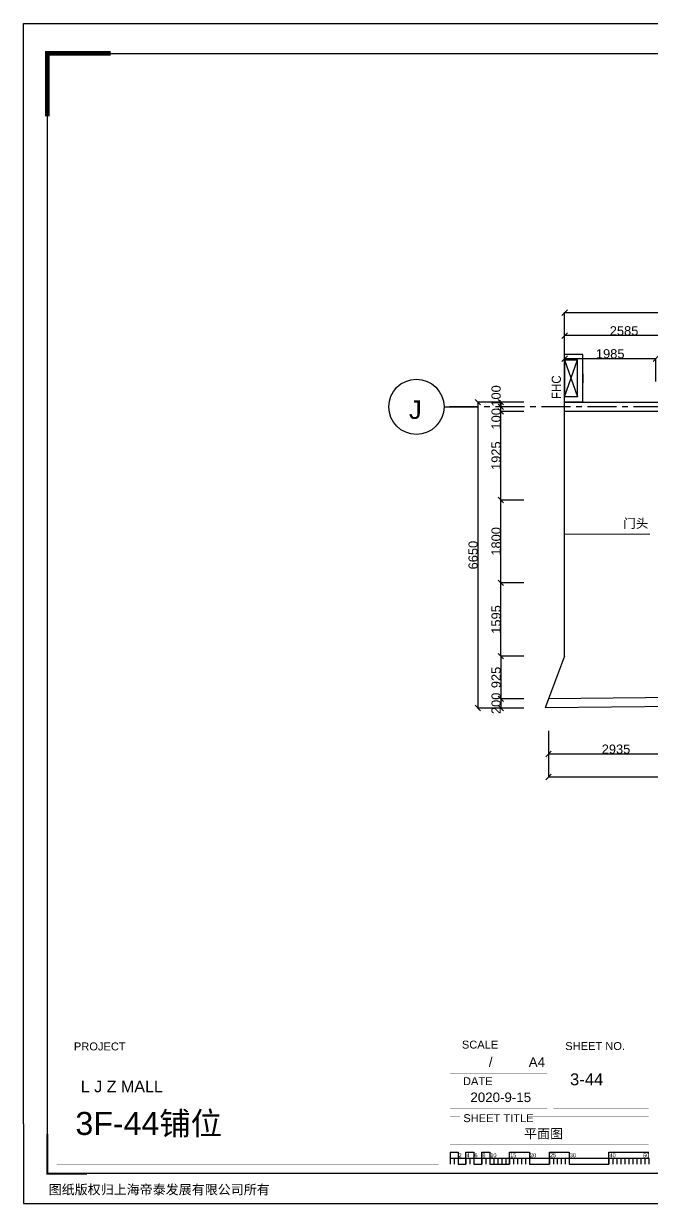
# Model space of a CAD drawing. Header units: inches. Extents: x -17552 to 18736, y -11730 to 13931.
# Drawn here: x -17552 to -3898, y -11730 to 13931 of the extents above; entities that cross this region are included whole.
import ezdxf
from ezdxf.enums import TextEntityAlignment as Align

# ---------------------------------------------------------------- set-up
doc = ezdxf.new("R2010")
doc.units = ezdxf.units.IN
doc.header["$MEASUREMENT"] = 0
doc.linetypes.add('CENTER', pattern=[2, 1.25, -0.25, 0.25, -0.25])
for name, color, linetype in [('DIM', 3, 'Continuous'), ('DIM TEXT', 7, 'Continuous'), ('I—隔墙—玻璃（到顶）', 124, 'Continuous'), ('L03-WALL', 3, 'Continuous'), ('建-墙体', 255, 'Continuous'), ('轴线', 10, 'CENTER')]:
    doc.layers.add(name, color=color, linetype=linetype)
doc.styles.get("Standard").update_dxf_attribs({"font": 'arial.ttf'})
doc.dimstyles.new('DIM-200MM', dxfattribs={"dimtxt": 200, "dimasz": 120, "dimexe": 10, "dimexo": 10, "dimgap": 0.7, "dimtad": 1, "dimdec": 0, "dimrnd": 5, "dimzin": 1, "dimdsep": 46, "dimtxsty": 'Standard', "dimblk": 'OBLIQUE', "dimcen": 0.5, "dimdle": 1, "dimclrd": 256, "dimclre": 256, "dimclrt": 7, "dimaunit": 1, "dimadec": 0, "dimazin": 0, "dimtfac": 1, "dimtdec": 0, "dimtix": 1, "dimtmove": 2, "dimatfit": 3, "dimfxl": 0, "dimtolj": 1, "dimtzin": 1, "dimarcsym": 0})

# ---------------------------------------------------------------- blocks, each defined once
blk = doc.blocks.new('_Oblique')
at = {"color": 0, "linetype": 'ByBlock', "lineweight": -2}
blk.add_line((-0.5, -0.5), (0.5, 0.5), dxfattribs=at)
blk = doc.blocks.new('*D18')
at = {"layer": 'DEFPOINTS', "color": 0, "transparency": 16777216}
for p in [(-5786, 5696), (-7672, -955), (-6209, -955)]:
    blk.add_point(p, dxfattribs=at)
at = {"layer": 'DIM', "lineweight": -2, "transparency": 16777216}
for p, q in [((-7172, 5696), (-7682, 5696)), ((-7672, 5697), (-7672, -956)), ((-7172, -955), (-7682, -955))]:
    blk.add_line(p, q, dxfattribs=at)
at = {"layer": 'DIM', "lineweight": -2, "transparency": 16777216, "xscale": 120, "yscale": 120, "zscale": 120}
for p, rotation in [((-7672, 5696), 90), ((-7672, -955), 270)]:
    blk.add_blockref('_Oblique', p, dxfattribs=dict(at, rotation=rotation))
at = {"layer": 'DIM', "color": 7, "transparency": 16777216, "insert": (-7775, 2371), "char_height": 200, "attachment_point": 5, "rotation": 90}
blk.add_mtext('\\A1;6650', dxfattribs=at)
blk = doc.blocks.new('*D19')
at = {"layer": 'DEFPOINTS', "color": 0, "transparency": 16777216}
for p in [(-6135, -754), (7632, -814), (7632, -2454)]:
    blk.add_point(p, dxfattribs=at)
at = {"layer": 'DIM', "lineweight": -2, "transparency": 16777216}
for p, q in [((-6135, -1954), (-6135, -2464)), ((7632, -1954), (7632, -2464)), ((-6136, -2454), (7633, -2454))]:
    blk.add_line(p, q, dxfattribs=at)
at = {"layer": 'DIM', "lineweight": -2, "transparency": 16777216, "xscale": 120, "yscale": 120, "zscale": 120, "rotation": 180}
blk.add_blockref('_Oblique', (-6135, -2454), dxfattribs=at)
at = {"layer": 'DIM', "lineweight": -2, "transparency": 16777216, "xscale": 120, "yscale": 120, "zscale": 120}
blk.add_blockref('_Oblique', (7632, -2454), dxfattribs=at)
at = {"layer": 'DIM', "color": 7, "transparency": 16777216, "insert": (749, -2351), "char_height": 200, "attachment_point": 5}
blk.add_mtext('\\A1;13765', dxfattribs=at)
blk = doc.blocks.new('*D20')
at = {"layer": 'DEFPOINTS', "color": 0, "transparency": 16777216}
for p in [(-7172, 1769), (-5780, 1769), (-5788, 172)]:
    blk.add_point(p, dxfattribs=at)
at = {"layer": 'DIM', "lineweight": -2, "transparency": 16777216}
for p, q in [((-6672, 1769), (-7182, 1769)), ((-7172, 171), (-7172, 1770)), ((-6672, 172), (-7182, 172))]:
    blk.add_line(p, q, dxfattribs=at)
at = {"layer": 'DIM', "lineweight": -2, "transparency": 16777216, "xscale": 120, "yscale": 120, "zscale": 120}
for p, rotation in [((-7172, 1769), 90), ((-7172, 172), 270)]:
    blk.add_blockref('_Oblique', p, dxfattribs=dict(at, rotation=rotation))
at = {"layer": 'DIM', "color": 7, "transparency": 16777216, "insert": (-7275, 971), "char_height": 200, "attachment_point": 5, "rotation": 90}
blk.add_mtext('\\A1;1595', dxfattribs=at)
blk = doc.blocks.new('*D24')
at = {"layer": 'DEFPOINTS', "color": 0, "transparency": 16777216}
for p in [(-3801, 6645), (-5786, 5820), (-3801, 5820)]:
    blk.add_point(p, dxfattribs=at)
at = {"layer": 'DIM', "lineweight": -2, "transparency": 16777216}
for p, q in [((-5787, 6645), (-3800, 6645)), ((-5786, 6145), (-5786, 6655)), ((-3801, 6145), (-3801, 6655))]:
    blk.add_line(p, q, dxfattribs=at)
at = {"layer": 'DIM', "lineweight": -2, "transparency": 16777216, "xscale": 120, "yscale": 120, "zscale": 120}
for p, rotation in [((-5786, 6645), 179.9999999999777), ((-3801, 6645), 359.9999999999778)]:
    blk.add_blockref('_Oblique', p, dxfattribs=dict(at, rotation=rotation))
at = {"layer": 'DIM', "color": 7, "transparency": 16777216, "insert": (-4794, 6748), "char_height": 200, "attachment_point": 5}
blk.add_mtext('\\A1;1985', dxfattribs=at)
blk = doc.blocks.new('*D32')
at = {"layer": 'DEFPOINTS', "color": 0, "transparency": 16777216}
for p in [(6288, 7645), (-5786, 6184), (6288, 6253)]:
    blk.add_point(p, dxfattribs=at)
at = {"layer": 'DIM', "lineweight": -2, "transparency": 16777216}
for p, q in [((-5787, 7645), (6289, 7645)), ((-5786, 7145), (-5786, 7655)), ((6288, 7145), (6288, 7655))]:
    blk.add_line(p, q, dxfattribs=at)
at = {"layer": 'DIM', "lineweight": -2, "transparency": 16777216, "xscale": 120, "yscale": 120, "zscale": 120, "rotation": 180}
blk.add_blockref('_Oblique', (-5786, 7645), dxfattribs=at)
at = {"layer": 'DIM', "lineweight": -2, "transparency": 16777216, "xscale": 120, "yscale": 120, "zscale": 120}
blk.add_blockref('_Oblique', (6288, 7645), dxfattribs=at)
at = {"layer": 'DIM', "color": 7, "transparency": 16777216, "insert": (251, 7748), "char_height": 200, "attachment_point": 5}
blk.add_mtext('\\A1;12075', dxfattribs=at)
blk = doc.blocks.new('*D34')
at = {"layer": 'DEFPOINTS', "color": 0, "transparency": 16777216}
for p in [(-5785, 7145), (-5785, 6860), (-3201, 5720)]:
    blk.add_point(p, dxfattribs=at)
at = {"layer": 'DIM', "lineweight": -2, "transparency": 16777216}
for p, q in [((-3200, 7145), (-5786, 7145)), ((-5785, 6870), (-5785, 7155)), ((-3201, 6645), (-3201, 7155))]:
    blk.add_line(p, q, dxfattribs=at)
at = {"layer": 'DIM', "lineweight": -2, "transparency": 16777216, "xscale": 120, "yscale": 120, "zscale": 120, "rotation": 180}
blk.add_blockref('_Oblique', (-5785, 7145), dxfattribs=at)
at = {"layer": 'DIM', "lineweight": -2, "transparency": 16777216, "xscale": 120, "yscale": 120, "zscale": 120}
blk.add_blockref('_Oblique', (-3201, 7145), dxfattribs=at)
at = {"layer": 'DIM', "color": 7, "transparency": 16777216, "insert": (-4493, 7248), "char_height": 200, "attachment_point": 5}
blk.add_mtext('\\A1;2585', dxfattribs=at)
blk = doc.blocks.new('*D35')
at = {"layer": 'DEFPOINTS', "color": 0, "transparency": 16777216}
for p in [(-6135, -754), (-3201, -754), (-3201, -1954)]:
    blk.add_point(p, dxfattribs=at)
at = {"layer": 'DIM', "lineweight": -2, "transparency": 16777216}
for p, q in [((-6135, -1454), (-6135, -1964)), ((-3201, -1454), (-3201, -1964)), ((-6136, -1954), (-3200, -1954))]:
    blk.add_line(p, q, dxfattribs=at)
at = {"layer": 'DIM', "lineweight": -2, "transparency": 16777216, "xscale": 120, "yscale": 120, "zscale": 120, "rotation": 180}
blk.add_blockref('_Oblique', (-6135, -1954), dxfattribs=at)
at = {"layer": 'DIM', "lineweight": -2, "transparency": 16777216, "xscale": 120, "yscale": 120, "zscale": 120}
blk.add_blockref('_Oblique', (-3201, -1954), dxfattribs=at)
at = {"layer": 'DIM', "color": 7, "transparency": 16777216, "insert": (-4668, -1851), "char_height": 200, "attachment_point": 5}
blk.add_mtext('\\A1;2935', dxfattribs=at)
blk = doc.blocks.new('*D38')
at = {"layer": 'DEFPOINTS', "color": 0, "transparency": 16777216}
for p in [(-5788, 172), (-7172, -754), (-6135, -754)]:
    blk.add_point(p, dxfattribs=at)
at = {"layer": 'DIM', "lineweight": -2, "transparency": 16777216}
for p, q in [((-6672, 172), (-7182, 172)), ((-7172, 173), (-7172, -755)), ((-6672, -754), (-7182, -754))]:
    blk.add_line(p, q, dxfattribs=at)
at = {"layer": 'DIM', "lineweight": -2, "transparency": 16777216, "xscale": 120, "yscale": 120, "zscale": 120}
for p, rotation in [((-7172, 172), 90), ((-7172, -754), 270)]:
    blk.add_blockref('_Oblique', p, dxfattribs=dict(at, rotation=rotation))
at = {"layer": 'DIM', "color": 7, "transparency": 16777216, "insert": (-7275, -291), "char_height": 200, "attachment_point": 5, "rotation": 90}
blk.add_mtext('\\A1;925', dxfattribs=at)
blk = doc.blocks.new('*D44')
at = {"layer": 'DEFPOINTS', "color": 0, "transparency": 16777216}
for p in [(-7172, 5597), (-5786, 5597), (-5786, 5496)]:
    blk.add_point(p, dxfattribs=at)
at = {"layer": 'DIM', "lineweight": -2, "transparency": 16777216}
for p, q in [((-6672, 5597), (-7182, 5597)), ((-6672, 5496), (-7182, 5496)), ((-7172, 5495), (-7172, 5598))]:
    blk.add_line(p, q, dxfattribs=at)
at = {"layer": 'DIM', "lineweight": -2, "transparency": 16777216, "xscale": 120, "yscale": 120, "zscale": 120}
for p, rotation in [((-7172, 5597), 90), ((-7172, 5496), 270)]:
    blk.add_blockref('_Oblique', p, dxfattribs=dict(at, rotation=rotation))
at = {"layer": 'DIM', "color": 7, "transparency": 16777216, "insert": (-7275, 5335), "char_height": 200, "attachment_point": 5, "rotation": 90}
blk.add_mtext('\\A1;100', dxfattribs=at)
blk = doc.blocks.new('*D47')
at = {"layer": 'DEFPOINTS', "color": 0, "transparency": 16777216}
for p in [(-6135, -754), (-7172, -955), (-6209, -955)]:
    blk.add_point(p, dxfattribs=at)
at = {"layer": 'DIM', "lineweight": -2, "transparency": 16777216}
for p, q in [((-6672, -754), (-7182, -754)), ((-7172, -753), (-7172, -956)), ((-6672, -955), (-7182, -955))]:
    blk.add_line(p, q, dxfattribs=at)
at = {"layer": 'DIM', "lineweight": -2, "transparency": 16777216, "xscale": 120, "yscale": 120, "zscale": 120}
for p, rotation in [((-7172, -754), 90), ((-7172, -955), 270)]:
    blk.add_blockref('_Oblique', p, dxfattribs=dict(at, rotation=rotation))
at = {"layer": 'DIM', "color": 7, "transparency": 16777216, "insert": (-7275, -854), "char_height": 200, "attachment_point": 5, "rotation": 90}
blk.add_mtext('\\A1;200', dxfattribs=at)
blk = doc.blocks.new('*D54')
at = {"layer": 'DEFPOINTS', "color": 0, "transparency": 16777216}
for p in [(-7172, 3569), (-5785, 3569), (-5782, 1769)]:
    blk.add_point(p, dxfattribs=at)
at = {"layer": 'DIM', "lineweight": -2, "transparency": 16777216}
for p, q in [((-6672, 3569), (-7182, 3569)), ((-7172, 1768), (-7172, 3570)), ((-6672, 1769), (-7182, 1769))]:
    blk.add_line(p, q, dxfattribs=at)
at = {"layer": 'DIM', "lineweight": -2, "transparency": 16777216, "xscale": 120, "yscale": 120, "zscale": 120}
for p, rotation in [((-7172, 3569), 90), ((-7172, 1769), 270)]:
    blk.add_blockref('_Oblique', p, dxfattribs=dict(at, rotation=rotation))
at = {"layer": 'DIM', "color": 7, "transparency": 16777216, "insert": (-7275, 2669), "char_height": 200, "attachment_point": 5, "rotation": 90}
blk.add_mtext('\\A1;1800', dxfattribs=at)
blk = doc.blocks.new('*D55')
at = {"layer": 'DEFPOINTS', "color": 0, "transparency": 16777216}
for p in [(-7172, 5496), (-5785, 5496), (-5785, 3569)]:
    blk.add_point(p, dxfattribs=at)
at = {"layer": 'DIM', "lineweight": -2, "transparency": 16777216}
for p, q in [((-6672, 5496), (-7182, 5496)), ((-7172, 3568), (-7172, 5497)), ((-6672, 3569), (-7182, 3569))]:
    blk.add_line(p, q, dxfattribs=at)
at = {"layer": 'DIM', "lineweight": -2, "transparency": 16777216, "xscale": 120, "yscale": 120, "zscale": 120}
for p, rotation in [((-7172, 5496), 90), ((-7172, 3569), 270)]:
    blk.add_blockref('_Oblique', p, dxfattribs=dict(at, rotation=rotation))
at = {"layer": 'DIM', "color": 7, "transparency": 16777216, "insert": (-7275, 4533), "char_height": 200, "attachment_point": 5, "rotation": 90}
blk.add_mtext('\\A1;1925', dxfattribs=at)
blk = doc.blocks.new('*D56')
at = {"layer": 'DEFPOINTS', "color": 0, "transparency": 16777216}
for p in [(-5786, 5696), (-7172, 5596), (-5786, 5596)]:
    blk.add_point(p, dxfattribs=at)
at = {"layer": 'DIM', "lineweight": -2, "transparency": 16777216}
for p, q in [((-6672, 5696), (-7182, 5696)), ((-7172, 5697), (-7172, 5595)), ((-6672, 5596), (-7182, 5596))]:
    blk.add_line(p, q, dxfattribs=at)
at = {"layer": 'DIM', "lineweight": -2, "transparency": 16777216, "xscale": 120, "yscale": 120, "zscale": 120}
for p, rotation in [((-7172, 5696), 90), ((-7172, 5596), 270)]:
    blk.add_blockref('_Oblique', p, dxfattribs=dict(at, rotation=rotation))
at = {"layer": 'DIM', "color": 7, "transparency": 16777216, "insert": (-7275, 5832), "char_height": 200, "attachment_point": 5, "rotation": 90}
blk.add_mtext('\\A1;100', dxfattribs=at)

msp = doc.modelspace()

# ---------------------------------------------------------------- linework, layer by layer
at = {"color": 8}
msp.add_line((-8277.2, -10748.5), (-3957.2, -10748.5), dxfattribs=at)
for points in [[(-17552.2, -10001.8), (-17552.2, 13931), (17007.8, 13931)], [(-17552.2, -10001.8), (-17552.2, -11729.8), (17007.8, -11729.8)], [(-8277.2, -10618.9), (-8277.2, -10878.1)], [(-8104.4, -10748.5), (-8104.4, -10878.1)], [(-6549.2, -10748.5), (-6549.2, -10878.1)], [(-6117.2, -10748.5), (-6117.2, -10878.1)], [(-3957.2, -10748.5), (-3957.2, -10878.1)]]:
    msp.add_lwpolyline(points)
for points, const_width in [([(-17033.8, 11910.8), (-17033.8, 13283), (-15661.5, 13283)], 103.7), ([(-15315, -8290.3), (-8523.6, -8290.3), (-8523.6, -10881.8), (-16833.8, -10881.8), (-16833.8, -8290.3), (-16544.1, -8290.3)], 4.32), ([(-7150.6, -8290.3), (-6160.4, -8290.3), (-6160.4, -8895.1), (-8277.2, -8895.1), (-8277.2, -8290.3), (-8061.2, -8290.3)], 4.32), ([(-6604.8, -8463.6), (-6604.8, -8848.8)], 4.32), ([(-4463.2, -8290.3), (-3957.2, -8290.3), (-3957.2, -9672.7), (-6030.8, -9672.7), (-6030.8, -8290.3), (-5858, -8290.3)], 4.32), ([(-7285.4, -9067.9), (-6160.4, -9067.9), (-6160.4, -9672.7), (-8277.2, -9672.7), (-8277.2, -9067.9), (-8061.2, -9067.9)], 4.32), ([(-6596.3, -9845.5), (-3957.2, -9845.5), (-3957.2, -10441.5), (-8277.2, -10441.5), (-8277.2, -9845.5), (-8061.2, -9845.5)], 4.32), ([(-17033.8, -10217.8), (-17033.8, -11081.8), (-16169.8, -11081.8)], 43.2), ([(-8104.4, -10618.9), (-8104.4, -10748.5)], 8.64), ([(-7931.6, -10618.9), (-7931.6, -10748.5)], 8.64), ([(-7758.8, -10618.9), (-7758.8, -10748.5)], 8.64), ([(-7586, -10618.9), (-7586, -10748.5)], 8.64), ([(-7413.2, -10618.9), (-7413.2, -10748.5)], 8.64), ([(-6981.2, -10618.9), (-6981.2, -10748.5)], 8.64), ([(-6549.2, -10618.9), (-6549.2, -10748.5)], 8.64), ([(-6117.2, -10618.9), (-6117.2, -10748.5)], 8.64), ([(-5685.2, -10618.9), (-5685.2, -10748.5)], 8.64), ([(-4821.2, -10618.9), (-4821.2, -10748.5)], 8.64), ([(-3957.2, -10618.9), (-3957.2, -10748.5)], 8.64)]:
    msp.add_lwpolyline(points, dxfattribs=dict(const_width=const_width))
msp.add_lwpolyline([(-17033.8, 13283), (18217.4, 13283), (18217.4, -11081.8), (-17033.8, -11081.8)], close=True)
for points in [[(-8277.2, -10618.9), (-8104.4, -10618.9), (-8104.4, -10878.1), (-7931.6, -10878.1), (-7931.6, -10618.9), (-7758.8, -10618.9), (-7758.8, -10878.1), (-7586, -10878.1), (-7586, -10618.9), (-7413.2, -10618.9), (-7413.2, -10878.1), (-6981.2, -10878.1), (-6981.2, -10618.9), (-6549.2, -10618.9), (-6549.2, -10878.1), (-6117.2, -10878.1), (-6117.2, -10618.9), (-5685.2, -10618.9), (-5685.2, -10878.1), (-4821.2, -10878.1), (-4821.2, -10618.9), (-3957.2, -10618.9)], [(-8190.8, -10748.5), (-8190.8, -10878.1)], [(-7931.6, -10748.5), (-7931.6, -10878.1)], [(-7845.2, -10748.5), (-7845.2, -10878.1)], [(-7758.8, -10748.5), (-7758.8, -10878.1)], [(-7586, -10748.5), (-7586, -10878.1)], [(-7499.6, -10748.5), (-7499.6, -10878.1)], [(-7413.2, -10748.5), (-7413.2, -10878.1)], [(-7326.8, -10748.5), (-7326.8, -10878.1)], [(-7240.4, -10748.5), (-7240.4, -10878.1)], [(-7154, -10748.5), (-7154, -10878.1)], [(-7067.6, -10748.5), (-7067.6, -10878.1)], [(-6981.2, -10748.5), (-6981.2, -10878.1)], [(-6894.8, -10748.5), (-6894.8, -10878.1)], [(-6808.4, -10748.5), (-6808.4, -10878.1)], [(-6722, -10748.5), (-6722, -10878.1)], [(-6635.6, -10748.5), (-6635.6, -10878.1)], [(-6030.8, -10748.5), (-6030.8, -10878.1)], [(-5944.4, -10748.5), (-5944.4, -10878.1)], [(-5858, -10748.5), (-5858, -10878.1)], [(-5771.6, -10748.5), (-5771.6, -10878.1)], [(-5685.2, -10748.5), (-5685.2, -10878.1)], [(-4821.2, -10748.5), (-4821.2, -10878.1)], [(-4734.8, -10748.5), (-4734.8, -10878.1)], [(-4648.4, -10748.5), (-4648.4, -10878.1)], [(-4562, -10748.5), (-4562, -10878.1)], [(-4475.6, -10748.5), (-4475.6, -10878.1)], [(-4389.2, -10748.5), (-4389.2, -10878.1)], [(-4302.8, -10748.5), (-4302.8, -10878.1)], [(-4216.4, -10748.5), (-4216.4, -10878.1)], [(-4130, -10748.5), (-4130, -10878.1)], [(-4043.6, -10748.5), (-4043.6, -10878.1)]]:
    msp.add_lwpolyline(points, dxfattribs=at)
at = {"layer": 'DIM'}
for p, q in [((-8408.8, 5596.3), (-7672, 5596.3)), ((-3935.1, 2821.2), (-5788.4, 2822.6))]:
    msp.add_line(p, q, dxfattribs=at)
msp.add_circle((-9008.8, 5596.3), 600, dxfattribs=at)
at = {"layer": 'I—隔墙—玻璃（到顶）', "color": 7}
msp.add_line((-5787.8, 172.3), (-6134.6, -753.8), dxfattribs=at)
msp.add_lwpolyline([(-5787.8, 172.3), (-5788.8, 2215.7), (-5784.8, 7517.2)], dxfattribs=at)
at = {"layer": 'L03-WALL', "color": 0}
for p, q in [((-5386, 6736.4), (-5786, 6736.4)), ((-5386, 5696.4), (-5386, 6736.4)), ((-5786, 6616.4), (-5506, 5816.4)), ((-5786, 5816.4), (-5506, 6616.4)), ((-5786, 6616.4), (-5786, 5816.4)), ((-5506, 5816.4), (-5506, 6616.4)), ((-5506, 5816.4), (-5786, 5816.4)), ((-5386, 5696.4), (-5786, 5696.4))]:
    msp.add_line(p, q, dxfattribs=at)
at = {"layer": 'L03-WALL', "color": 7}
for p, q in [((-5786, 6616.4), (-5786, 6736.4)), ((-5786, 6616.4), (-5506, 6616.4)), ((-5786, 5696.4), (-5786, 5816.4))]:
    msp.add_line(p, q, dxfattribs=at)
at = {"layer": '建-墙体'}
for p, q in [((-5386, 6316.4), (-5386, 6116.4)), ((-5786.2, 5696.4), (6376.3, 5696.4)), ((6066.6, 5496.4), (-5786.3, 5496.4)), ((-6134.6, -753.8), (-6208.6, -954.6)), ((7494.7, -615.3), (-6134.6, -753.8)), ((7631.6, -813.9), (-6208.6, -954.6))]:
    msp.add_line(p, q, dxfattribs=at)
at = {"layer": '轴线', "ltscale": 500}
msp.add_line((7339.3, 5596.3), (-8408.8, 5596.3), dxfattribs=at)

# ---------------------------------------------------------------- texts
for s, height, p in [('SCALE', 172.8, (-8020.2, -8362.7)), ('PROJECT', 172.8, (-16458.3, -8402.1)), ('SHEET NO.', 172.8, (-5772.5, -8393.5)), ('A4', 207.36, (-6566.1, -8760.9)), ('DATE', 172.8, (-7996.5, -9158.1)), ('SHEET TITLE', 172.8, (-7988.8, -9961.8)), ('2', 86.4, (-8092.6, -10725.7)), ('4', 86.4, (-7919.8, -10725.7)), ('6', 86.4, (-7747, -10725.7)), ('8', 86.4, (-7574.2, -10725.7)), ('10', 86.4, (-7401.4, -10725.7)), ('15', 86.4, (-6969.4, -10725.7)), ('20', 86.4, (-6537.4, -10725.7)), ('25', 86.4, (-6105.4, -10725.7)), ('30', 86.4, (-5673.4, -10725.7)), ('40', 86.4, (-4809.4, -10725.7)), ('50', 86.4, (-4078.1, -10728.8)), ('图纸版权归上海帝泰发展有限公司所有', 207.36, (-17007.3, -11532))]:
    msp.add_text(s, height=height).set_placement(p)
at = {"insert": (-16308.1, -9062.6), "char_height": 250, "width": 6808.082, "attachment_point": 1}
msp.add_mtext('L J Z MALL', dxfattribs=at)
for tag, text, p in [('/', 'AS NOTED', (-7353.6, -8757.7)), ('2020-9-15', '2020-7-22', (-6514.3, -9525.7))]:
    msp.add_attdef(tag, text=text, height=207.36).set_placement(p, align=Align.RIGHT)
for tag, p, s, height in [('3-44', (-5668.9, -9161.2), 'SHEET NO.', 259.2), ('3F-44铺位', (-16425.2, -10240.6), '###############', 500), ('平面图', (-6667.1, -10316.4), 'SHEET-TITLE', 207.36)]:
    msp.add_attdef(tag, p, s, height=height)
at = {"layer": 'DIM TEXT', "width": 0.9}
msp.add_text('FHC', height=200, rotation=90, dxfattribs=at).set_placement((-5866.4, 5763.7))
at = {"layer": 'DIM TEXT', "width": 10456.675, "attachment_point": 1}
for s, insert, char_height in [('J', (-9171.9, 5733.5), 400), ('{\\fSimSun|b0|i0|c134|p2;门头}', (-4510.5, 3161.3), 200)]:
    msp.add_mtext(s, dxfattribs=dict(at, insert=insert, char_height=char_height))

# ---------------------------------------------------------------- dimensions: what is measured, and where the dimension line sits
at = {"layer": 'DIM'}
for base, p1, p2, picture, middle in [((6288, 7644.8), (-5785.7, 6183.7), (6288, 6252.6), '*D32', (251.2, 7747.6)), ((-5785.2, 7144.8), (-3201.2, 5719.5), (-5785.2, 6859.6), '*D34', (-4493.2, 7247.6)), ((7631.6, -2453.8), (-6134.6, -753.8), (7631.6, -813.9), '*D19', (748.5, -2350.9)), ((-3201.2, -1953.8), (-6134.6, -753.8), (-3201.2, -753.8), '*D35', (-4667.9, -1851))]:
    dim = msp.add_linear_dim(base=base, p1=p1, p2=p2, dimstyle='DIM-200MM', dxfattribs=at)
    dim.commit()
    dim.dimension.update_dxf_attribs({"geometry": picture, "text_midpoint": middle})
dim = msp.add_aligned_dim(p1=(-5785.9, 5819.6), p2=(-3801.2, 5819.6), distance=825.2, dimstyle='DIM-200MM', dxfattribs=at)
dim.commit()
dim.dimension.update_dxf_attribs({"geometry": '*D24', "text_midpoint": (-4793.5, 6747.6)})
for base, p1, p2, picture, middle in [((-7172, 5596.3), (-5786, 5696.4), (-5786.3, 5596.3), '*D56', (-7274.8, 5832)), ((-7171.9955, 5596.9491), (-5785.9947, 5496.353), (-5785.9947, 5596.9491), '*D44', (-7274.7955, 5335.4641)), ((-7172, -954.6), (-6134.6, -753.8), (-6208.6, -954.6), '*D47', (-7274.8, -853.8))]:
    dim = msp.add_linear_dim(base=base, p1=p1, p2=p2, angle=90, dimstyle='DIM-200MM', dxfattribs=at)
    dim.commit()
    dim.dimension.update_dxf_attribs({"geometry": picture, "text_midpoint": middle, "dimtype": 160})
for base, p1, p2, picture, middle in [((-7672, -954.6), (-5786, 5696.4), (-6208.6, -954.6), '*D18', (-7774.8, 2370.9)), ((-7172, 5496.4), (-5784.8, 3569.3), (-5784.8, 5496.4), '*D55', (-7274.8, 4532.8)), ((-7172, 3569.3), (-5781.8, 1769.3), (-5784.8, 3569.3), '*D54', (-7274.8, 2669.3)), ((-7172, 1769.3), (-5787.8, 172.3), (-5779.7, 1769.3), '*D20', (-7274.8, 970.8)), ((-7172, -753.8), (-5787.8, 172.3), (-6134.6, -753.8), '*D38', (-7274.8, -290.8))]:
    dim = msp.add_linear_dim(base=base, p1=p1, p2=p2, angle=90, dimstyle='DIM-200MM', dxfattribs=at)
    dim.commit()
    dim.dimension.update_dxf_attribs({"geometry": picture, "text_midpoint": middle})

doc.saveas('drawing.dxf')
